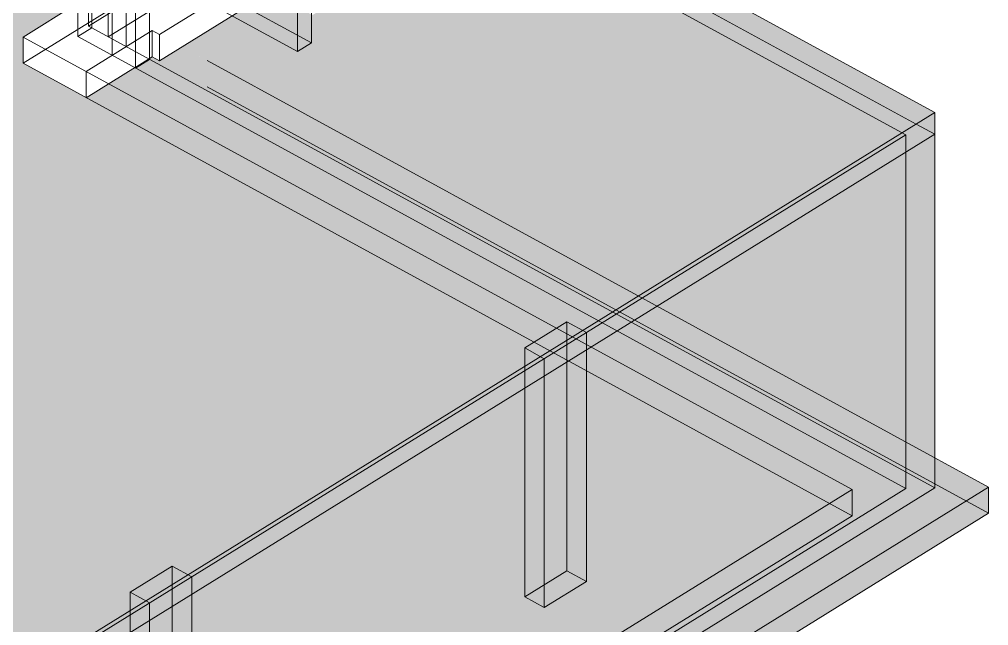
# Model space of a CAD drawing. Header units: inches. Extents: x -6642 to -982, y -7245 to 4230.
# Drawn here: x -1395.5 to -1034.1, y 3220 to 3446 of the extents above; entities that cross this region are included whole.
import ezdxf

# ---------------------------------------------------------------- set-up
doc = ezdxf.new("R2010")
doc.units = ezdxf.units.IN
doc.header["$MEASUREMENT"] = 0
for name, color, linetype, lineweight in [('A-ROOF', 132, 'Continuous', 9), ('A-WALL', 113, 'Continuous', 9), ('S-FNDN', 32, 'Continuous', 9)]:
    doc.layers.add(name, color=color, linetype=linetype, lineweight=lineweight)

msp = doc.modelspace()

# ---------------------------------------------------------------- hatches: boundary and pattern name
at = {"layer": 'A-ROOF', "transparency": 33554534}
h = msp.add_hatch(color=7, dxfattribs=at)
h.paths.add_polyline_path([(-1925.53, 2872.2), (-1795.84, 2952.44), (-1795.84, 2959.26), (-1780.1, 2969), (-1774.24, 2965.8), (-1648.66, 3043.5), (-1648.66, 3050.32), (-1632.91, 3060.06), (-1627.05, 3056.86), (-1501.47, 3134.56), (-1501.47, 3141.38), (-1485.73, 3151.12), (-1479.87, 3147.92), (-1354.29, 3225.62), (-1354.29, 3232.44), (-1338.54, 3242.18), (-1332.69, 3238.98), (-1207.1, 3316.68), (-1207.1, 3323.5), (-1203.58, 3325.68), (-1394.17, 3429.68), (-1394.17, 3439.44), (-1373.75, 3452.08), (-1373.75, 3535.21), (-1457.28, 3483.53), (-1457.28, 3418.14), (-1434.72, 3405.83), (-1434.72, 3391.18), (-1467.58, 3370.85), (-1479.47, 3377.34), (-1487.68, 3372.26), (-1522.67, 3391.35), (-1522.67, 3406), (-1498.32, 3421.07), (-1498.32, 3458.14), (-1564.07, 3417.46), (-1564.07, 3352.07), (-1541.52, 3339.76), (-1541.52, 3325.11), (-1574.38, 3304.78), (-1600.62, 3319.1), (-1600.62, 3333.75), (-1578.07, 3347.71), (-1578.07, 3408.8), (-1673.6, 3349.69), (-1673.6, 3287.49), (-1648.31, 3273.69), (-1648.31, 3259.04), (-1681.17, 3238.71), (-1728.05, 3264.29), (-1728.05, 3278.94), (-1703.69, 3294.01), (-1703.69, 3331.08), (-1777.66, 3285.31), (-1777.66, 3219.93), (-1755.11, 3207.62), (-1755.11, 3192.97), (-1787.97, 3172.64), (-1814.21, 3186.96), (-1814.21, 3201.61), (-1791.65, 3215.56), (-1791.65, 3276.66), (-1884.45, 3219.24), (-1884.45, 3163.42), (-1865.57, 3153.12), (-1865.57, 3143.55), (-1861.9, 3141.55), (-1861.9, 3126.9), (-1894.76, 3106.57), (-1921, 3120.89), (-1921, 3130.45), (-1933.42, 3137.23), (-1933.42, 3151.88), (-1909.06, 3166.95), (-1909.06, 3204.02), (-1991.25, 3153.17), (-1991.25, 3087.78), (-1968.69, 3075.48), (-1968.69, 3060.83), (-1994.63, 3044.78), (-1993.57, 3044.2), (-1993.57, 3036.07), (-1982.61, 3042.84), (-1977.06, 3039.81), (-1977.06, 2919.12), (-1957.13, 2908.25), (-1957.13, 2898.48), (-1964.89, 2893.68), (-1929.49, 2874.37)], flags=0)
h.paths.add_polyline_path([(-2062.3, 2993.54), (-1993.57, 3036.07), (-2000.56, 3039.88), (-2069.29, 2997.36)], flags=0)
h.paths.add_polyline_path([(-2027.8, 3062.88), (-2027.73, 3069.51), (-2005.24, 3083.42), (-2005.24, 3144.51), (-2085.92, 3094.6), (-2039.86, 3069.47)], flags=0)
h.paths.add_polyline_path([(-1687.6, 3295.13), (-1687.6, 3341.03), (-1689.57, 3339.81), (-1689.57, 3296.2)], flags=0)
h.paths.add_polyline_path([(-1061.17, 3406.97), (-1054.18, 3411.29), (-1224.38, 3504.17), (-1231.37, 3499.85), (-1062.87, 3407.9)], flags=0)
h.paths.add_polyline_path([(-1471.27, 3416.21), (-1471.27, 3474.87), (-1484.2, 3466.88), (-1484.2, 3423.27), (-1475.77, 3418.67)], flags=0)
h.paths.add_polyline_path([(-1291.84, 3440.06), (-1291.84, 3450.7), (-1301.92, 3456.2), (-1311.06, 3450.54), (-1292.42, 3440.37)], flags=0)
h.paths.add_polyline_path([(-1320.15, 3513.27), (-1313.47, 3517.41), (-1320.15, 3521.05), (-1320.15, 3517.94)], flags=0)
h.paths.add_polyline_path([(-1306.27, 3540.71), (-1306.27, 3544.68), (-1302.68, 3546.9), (-1355.68, 3575.82), (-1355.68, 3567.68), (-1309.67, 3542.57)], flags=0)
h = msp.add_hatch(color=7, dxfattribs=at)
h.paths.add_polyline_path([(-1924.1, 2871.42), (-1795.84, 2950.77), (-1795.84, 2952.44), (-1925.53, 2872.2), (-1924.73, 2871.76)], flags=0)
h.paths.add_polyline_path([(-1772.81, 2965.02), (-1648.66, 3041.83), (-1648.66, 3043.5), (-1774.24, 2965.8)], flags=0)
h.paths.add_polyline_path([(-1625.62, 3056.08), (-1501.47, 3132.89), (-1501.47, 3134.56), (-1627.05, 3056.86)], flags=0)
h.paths.add_polyline_path([(-1478.44, 3147.14), (-1354.29, 3223.95), (-1354.29, 3225.62), (-1479.87, 3147.92)], flags=0)
h.paths.add_polyline_path([(-1331.25, 3238.2), (-1207.1, 3315.01), (-1207.1, 3316.68), (-1332.69, 3238.98), (-1332.4, 3238.83)], flags=0)
h.paths.add_polyline_path([(-1054.18, 3403.16), (-1054.18, 3411.29), (-1061.11, 3406.94), (-1059.4, 3406)], flags=0)
at = {"layer": 'A-WALL', "transparency": 33554585}
h = msp.add_hatch(color=7, dxfattribs=at)
h.paths.add_polyline_path([(-1059.4, 3399.93), (-1054.18, 3403.16), (-1231.37, 3499.85), (-1236.59, 3496.62), (-1064.95, 3402.96)], flags=0)
h.paths.add_polyline_path([(-1306.27, 3534.64), (-1306.27, 3540.71), (-1346.98, 3562.93), (-1346.98, 3556.85), (-1314.89, 3539.34)], flags=0)
h = msp.add_hatch(color=7, dxfattribs=at)
h.paths.add_polyline_path([(-1163.26, 3342.14), (-1064.95, 3402.96), (-1236.59, 3496.62), (-1268.88, 3476.64), (-1261.58, 3472.65), (-1261.58, 3462.89), (-1286.23, 3447.64), (-1291.84, 3450.7), (-1291.84, 3440.06), (-1286.62, 3437.21), (-1291.84, 3433.98), (-1316.28, 3447.32), (-1334.9, 3435.8), (-1163.8, 3342.44)], flags=0)
h.paths.add_polyline_path([(-1346.98, 3496.67), (-1325.37, 3510.05), (-1325.37, 3523.9), (-1320.15, 3527.13), (-1320.15, 3521.05), (-1313.47, 3517.41), (-1306.27, 3521.86), (-1306.27, 3534.64), (-1346.98, 3556.85), (-1346.98, 3511.01)], flags=0)
for color, points in [(7, [(-1291.84, 3433.98), (-1291.84, 3440.06), (-1311.06, 3450.54), (-1316.28, 3447.32), (-1303.55, 3440.37)]), (7, [(-1291.84, 3433.98), (-1286.62, 3437.21), (-1291.84, 3440.06)]), (7, [(-1157.7, 3339.11), (-1059.4, 3399.93), (-1064.95, 3402.96), (-1163.26, 3342.14)]), (7, [(-1054.18, 3282.62), (-1054.18, 3403.16), (-1059.4, 3399.93), (-1059.4, 3285.46), (-1058.77, 3285.12)]), (7, [(-1059.4, 3285.46), (-1059.4, 3399.93), (-1157.7, 3339.11), (-1060.13, 3285.86)]), (7, [(-1199.82, 3319.52), (-1196.29, 3321.7), (-1203.58, 3325.68), (-1207.1, 3323.5), (-1200.07, 3319.66)]), (7, [(-1207.1, 3315.01), (-1199.82, 3319.52), (-1207.1, 3323.5), (-1207.1, 3315.24)]), (254, [(-1199.82, 3313.05), (-1190.73, 3318.67), (-1196.29, 3321.7), (-1199.82, 3319.52)]), (7, [(-1207.1, 3308.54), (-1199.82, 3313.05), (-1199.82, 3319.52), (-1207.1, 3315.01)]), (254, [(-1199.82, 3226.74), (-1184.07, 3236.48), (-1184.07, 3315.03), (-1190.73, 3318.67), (-1199.82, 3313.05), (-1199.82, 3256.43)]), (254, [(-1918.54, 2755.05), (-1093.4, 3265.55), (-1184.07, 3315.03), (-1184.07, 3236.48), (-1199.82, 3226.74), (-1207.1, 3230.72), (-1207.1, 3308.54), (-1331.25, 3231.73), (-1331.25, 3145.42), (-1347, 3135.68), (-1354.29, 3139.66), (-1354.29, 3217.48), (-1478.44, 3140.67), (-1478.44, 3054.36), (-1494.18, 3044.62), (-1501.47, 3048.6), (-1501.47, 3126.42), (-1625.62, 3049.61), (-1625.62, 2963.3), (-1641.37, 2953.56), (-1648.66, 2957.54), (-1648.66, 3035.36), (-1772.81, 2958.55), (-1772.81, 2872.24), (-1788.55, 2862.5), (-1795.84, 2866.48), (-1795.84, 2944.3), (-1918.54, 2868.39), (-1918.54, 2768.53)]), (7, [(-1199.82, 3226.74), (-1199.82, 3313.05), (-1207.1, 3308.54), (-1207.1, 3230.72)]), (7, [(-1347, 3228.46), (-1331.25, 3238.2), (-1338.54, 3242.18), (-1354.29, 3232.44), (-1348.43, 3229.24)]), (254, [(-1347, 3221.99), (-1331.25, 3231.73), (-1331.25, 3238.2), (-1347, 3228.46), (-1347, 3227.37)]), (7, [(-1354.29, 3223.95), (-1347, 3228.46), (-1354.29, 3232.44), (-1354.29, 3225.62)]), (254, [(-1347, 3135.68), (-1331.25, 3145.42), (-1331.25, 3231.73), (-1347, 3221.99), (-1347, 3216.09)]), (7, [(-1354.29, 3217.48), (-1347, 3221.99), (-1347, 3228.46), (-1354.29, 3223.95), (-1354.29, 3222.79)]), (7, [(-1347, 3135.68), (-1347, 3221.99), (-1354.29, 3217.48), (-1354.29, 3139.66)])]:
    msp.add_hatch(color=color, dxfattribs=at).paths.add_polyline_path(points, flags=0)
h = msp.add_hatch(color=7, dxfattribs=at)
h.paths.add_polyline_path([(-1918.54, 2868.39), (-1795.84, 2944.3), (-1795.84, 2950.77), (-1924.1, 2871.42), (-1921.04, 2869.75)], flags=0)
h.paths.add_polyline_path([(-1772.81, 2958.55), (-1648.66, 3035.36), (-1648.66, 3041.83), (-1772.81, 2965.02), (-1772.81, 2959.92)], flags=0)
h.paths.add_polyline_path([(-1625.62, 3049.61), (-1501.47, 3126.42), (-1501.47, 3132.89), (-1625.62, 3056.08), (-1625.62, 3052.37)], flags=0)
h.paths.add_polyline_path([(-1478.44, 3140.67), (-1354.29, 3217.48), (-1354.29, 3223.95), (-1478.44, 3147.14), (-1478.44, 3144.82)], flags=0)
h.paths.add_polyline_path([(-1331.25, 3231.73), (-1207.1, 3308.54), (-1207.1, 3315.01), (-1331.25, 3238.2), (-1331.25, 3237.26)], flags=0)
at = {"layer": 'S-FNDN', "transparency": 33554534}
h = msp.add_hatch(color=7, dxfattribs=at)
h.paths.add_polyline_path([(-1182.35, 3323.86), (-1172.63, 3329.87), (-1178.19, 3332.9), (-1184.07, 3329.26), (-1184.07, 3324.8)], flags=0)
h.paths.add_polyline_path([(-1178.19, 3332.9), (-1163.6, 3341.93), (-1165.93, 3343.59), (-1334.9, 3435.8), (-1343.37, 3430.65), (-1345.97, 3432.07), (-1346.98, 3431.45), (-1346.98, 3431.08), (-1352.2, 3427.85), (-1178.62, 3333.13)], flags=0)
for color, points in [(7, [(-1352.14, 3428.25), (-1351.45, 3428.31), (-1346.98, 3431.08), (-1346.98, 3431.45), (-1348.27, 3430.65)]), (7, [(-1184.07, 3329.26), (-1178.19, 3332.9), (-1352.52, 3428.02), (-1362.23, 3422.01), (-1195.19, 3330.87), (-1191.36, 3333.24), (-1184.45, 3329.47)]), (7, [(-1352.2, 3427.85), (-1351.45, 3428.31), (-1352.2, 3428.22), (-1352.52, 3428.02)]), (7, [(-1064.95, 3271.11), (-1059.4, 3271.21), (-1059.4, 3285.46), (-1157.7, 3339.11), (-1158.76, 3338.45), (-1065.74, 3271.67)]), (7, [(-1196.29, 3321.7), (-1187.9, 3326.89), (-1195.19, 3330.87), (-1203.58, 3325.68), (-1196.57, 3321.85)]), (7, [(-1190.73, 3318.67), (-1184.07, 3322.79), (-1184.07, 3324.8), (-1187.9, 3326.89), (-1196.29, 3321.7), (-1192.3, 3319.52)]), (7, [(-1184.07, 3315.03), (-1184.07, 3322.79), (-1190.73, 3318.67)]), (7, [(-1093.4, 3265.55), (-1085.01, 3270.74), (-1182.35, 3323.86), (-1184.07, 3322.79), (-1184.07, 3315.03), (-1102.33, 3270.43)]), (7, [(-1058.77, 3256.43), (-1034.12, 3271.67), (-1054.18, 3282.62), (-1054.18, 3271.31), (-1069.11, 3262.07), (-1059.4, 3256.77)]), (7, [(-1058.77, 3246.66), (-1034.12, 3261.91), (-1034.12, 3271.67), (-1058.77, 3256.43)]), (254, [(-1898.48, 2736.91), (-1067.15, 3251.24), (-1077.5, 3256.88), (-1908.83, 2742.55)]), (7, [(-1898.48, 2727.14), (-1058.77, 3246.66), (-1067.15, 3251.24), (-1898.48, 2736.91), (-1898.48, 2736.54)])]:
    msp.add_hatch(color=color, dxfattribs=at).paths.add_polyline_path(points, flags=0)
h = msp.add_hatch(color=7, dxfattribs=at)
h.paths.add_polyline_path([(-1058.77, 3246.66), (-1058.77, 3256.43), (-1069.11, 3262.07), (-1077.5, 3256.88), (-1059.4, 3247)], flags=0)
h.paths.add_polyline_path([(-1203.58, 3325.68), (-1195.19, 3330.87), (-1362.23, 3422.01), (-1370.62, 3416.82), (-1207.1, 3327.6)], flags=0)
h = msp.add_hatch(color=7, dxfattribs=at)
h.paths.add_polyline_path([(-1187.9, 3326.89), (-1184.07, 3329.26), (-1191.36, 3333.24), (-1195.19, 3330.87), (-1188.25, 3327.08)], flags=0)
h.paths.add_polyline_path([(-1163.6, 3341.93), (-1163.26, 3342.14), (-1165.93, 3343.59), (-1164.08, 3342.27)], flags=0)
h = msp.add_hatch(color=7, dxfattribs=at)
h.paths.add_polyline_path([(-1184.07, 3324.8), (-1184.07, 3329.26), (-1187.9, 3326.89)], flags=0)
h.paths.add_polyline_path([(-1172.63, 3329.87), (-1157.7, 3339.11), (-1163.26, 3342.14), (-1178.19, 3332.9)], flags=0)
h = msp.add_hatch(color=7, dxfattribs=at)
h.paths.add_polyline_path([(-1064.95, 3271.11), (-1158.76, 3338.45), (-1172.63, 3329.87), (-1065.98, 3271.67)], flags=0)
h.paths.add_polyline_path([(-1059.4, 3268.08), (-1059.4, 3271.21), (-1064.95, 3271.11), (-1064.28, 3270.74)], flags=0)
h = msp.add_hatch(color=7, dxfattribs=at)
h.paths.add_polyline_path([(-1069.11, 3262.07), (-1059.4, 3268.08), (-1172.63, 3329.87), (-1182.35, 3323.86), (-1085.01, 3270.74)], flags=0)
h.paths.add_polyline_path([(-1059.4, 3268.08), (-1054.18, 3271.31), (-1054.18, 3282.62), (-1059.4, 3285.46), (-1059.4, 3270.74)], flags=0)
h = msp.add_hatch(color=7, dxfattribs=at)
h.paths.add_polyline_path([(-1077.5, 3256.88), (-1069.11, 3262.07), (-1085.01, 3270.74), (-1093.4, 3265.55), (-1085.01, 3260.98)], flags=0)
h.paths.add_polyline_path([(-1184.07, 3322.79), (-1182.35, 3323.86), (-1184.07, 3324.8)], flags=0)
h = msp.add_hatch(color=254, dxfattribs=at)
h.paths.add_polyline_path([(-1908.83, 2742.55), (-1077.5, 3256.88), (-1093.4, 3265.55), (-1918.54, 2755.05), (-1918.54, 2747.85), (-1911.87, 2744.21)], flags=0)
h.paths.add_polyline_path([(-1924.1, 2750.88), (-1924.1, 2751.61), (-1924.73, 2751.22)], flags=0)

# ---------------------------------------------------------------- linework, layer by layer
at = {"layer": 'A-ROOF'}
for p, q in [((-1368.08, 3582.58), (-1054.18, 3411.29)), ((-1061.17, 3406.97), (-1368.08, 3574.44)), ((-1929.49, 2869.75), (-1054.18, 3411.29)), ((-1054.18, 3411.29), (-1054.18, 3403.16))]:
    msp.add_line(p, q, dxfattribs=at)
at = {"layer": 'A-WALL'}
for p, q in [((-1064.95, 3402.96), (-1373.75, 3571.46)), ((-1346.98, 3562.93), (-1346.98, 3431.08)), ((-1352.2, 3427.85), (-1352.2, 3548.54)), ((-1368.53, 3442.84), (-1368.53, 3538.44)), ((-1373.75, 3535.21), (-1373.75, 3439.61)), ((-1286.62, 3437.21), (-1286.62, 3508.83)), ((-1291.84, 3505.6), (-1291.84, 3433.98)), ((-1360.9, 3469.54), (-1360.9, 3432.6)), ((-1355.68, 3435.83), (-1355.68, 3469.54)), ((-1320.15, 3455.51), (-1286.62, 3437.21)), ((-1291.84, 3433.98), (-1325.37, 3452.28)), ((-1373.75, 3439.61), (-1368.53, 3442.84)), ((-1054.18, 3271.31), (-1368.53, 3442.84)), ((-1373.75, 3439.61), (-1064.95, 3271.11)), ((-1286.62, 3437.21), (-1291.84, 3433.98)), ((-1346.98, 3431.08), (-1352.2, 3427.85)), ((-1061.11, 3406.94), (-1054.18, 3403.16)), ((-1924.1, 2871.42), (-1064.95, 3402.96)), ((-1054.18, 3403.16), (-1923.76, 2865.16)), ((-1064.95, 3402.96), (-1064.95, 3271.11)), ((-1054.18, 3403.16), (-1054.18, 3271.31)), ((-1207.1, 3323.5), (-1191.36, 3333.24)), ((-1191.36, 3333.24), (-1191.36, 3240.46)), ((-1191.36, 3333.24), (-1184.07, 3329.26)), ((-1184.07, 3236.48), (-1184.07, 3329.26)), ((-1207.1, 3230.72), (-1207.1, 3323.5)), ((-1207.1, 3323.5), (-1199.82, 3319.52)), ((-1199.82, 3319.52), (-1199.82, 3226.74)), ((-1064.95, 3271.11), (-1924.1, 2739.57)), ((-1923.76, 2733.31), (-1054.18, 3271.31)), ((-1354.29, 3232.44), (-1338.54, 3242.18)), ((-1338.54, 3242.18), (-1338.54, 3149.4)), ((-1338.54, 3242.18), (-1331.25, 3238.2)), ((-1191.36, 3240.46), (-1207.1, 3230.72)), ((-1191.36, 3240.46), (-1184.07, 3236.48)), ((-1331.25, 3145.42), (-1331.25, 3238.2)), ((-1199.82, 3226.74), (-1184.07, 3236.48)), ((-1354.29, 3139.66), (-1354.29, 3232.44)), ((-1354.29, 3232.44), (-1347, 3228.46)), ((-1347, 3228.46), (-1347, 3135.68)), ((-1199.82, 3226.74), (-1207.1, 3230.72))]:
    msp.add_line(p, q, dxfattribs=at)
at = {"layer": 'S-FNDN'}
for p, q in [((-1128.02, 3593.07), (-1369.76, 3443.51)), ((-1394.17, 3429.68), (-1147.21, 3582.47)), ((-1343.28, 3440.37), (-1120.97, 3577.92)), ((-1343.28, 3430.61), (-1120.97, 3568.15)), ((-1362.47, 3439.53), (-1242.25, 3513.92)), ((-1369.76, 3443.51), (-1369.76, 3482.58)), ((-1362.47, 3470.06), (-1362.47, 3439.53)), ((-1373.84, 3452.03), (-1394.17, 3439.44)), ((-1370.62, 3426.59), (-1345.97, 3441.84)), ((-1368.53, 3442.84), (-1369.76, 3443.51)), ((-1345.97, 3441.84), (-1343.28, 3440.37)), ((-1345.97, 3432.07), (-1345.97, 3441.84)), ((-1394.17, 3439.44), (-1085.01, 3270.74)), ((-1394.17, 3429.68), (-1394.17, 3439.44)), ((-1343.28, 3440.37), (-1343.28, 3430.61)), ((-1345.97, 3432.07), (-1352.14, 3428.25)), ((-1343.28, 3430.61), (-1345.97, 3432.07)), ((-1034.12, 3271.67), (-1325.47, 3430.65)), ((-1394.17, 3429.68), (-1085.01, 3260.98)), ((-1352.2, 3428.22), (-1370.62, 3416.82)), ((-1370.62, 3416.82), (-1370.62, 3426.59)), ((-1325.47, 3420.89), (-1034.12, 3261.91)), ((-1923.13, 2721.66), (-1034.12, 3271.67)), ((-1034.12, 3271.67), (-1034.12, 3261.91)), ((-1085.01, 3270.74), (-1924.73, 2751.22)), ((-1085.01, 3270.74), (-1085.01, 3260.98)), ((-1085.01, 3260.98), (-1924.73, 2741.46)), ((-1034.12, 3261.91), (-1923.13, 2711.89))]:
    msp.add_line(p, q, dxfattribs=at)

doc.saveas('drawing.dxf')
